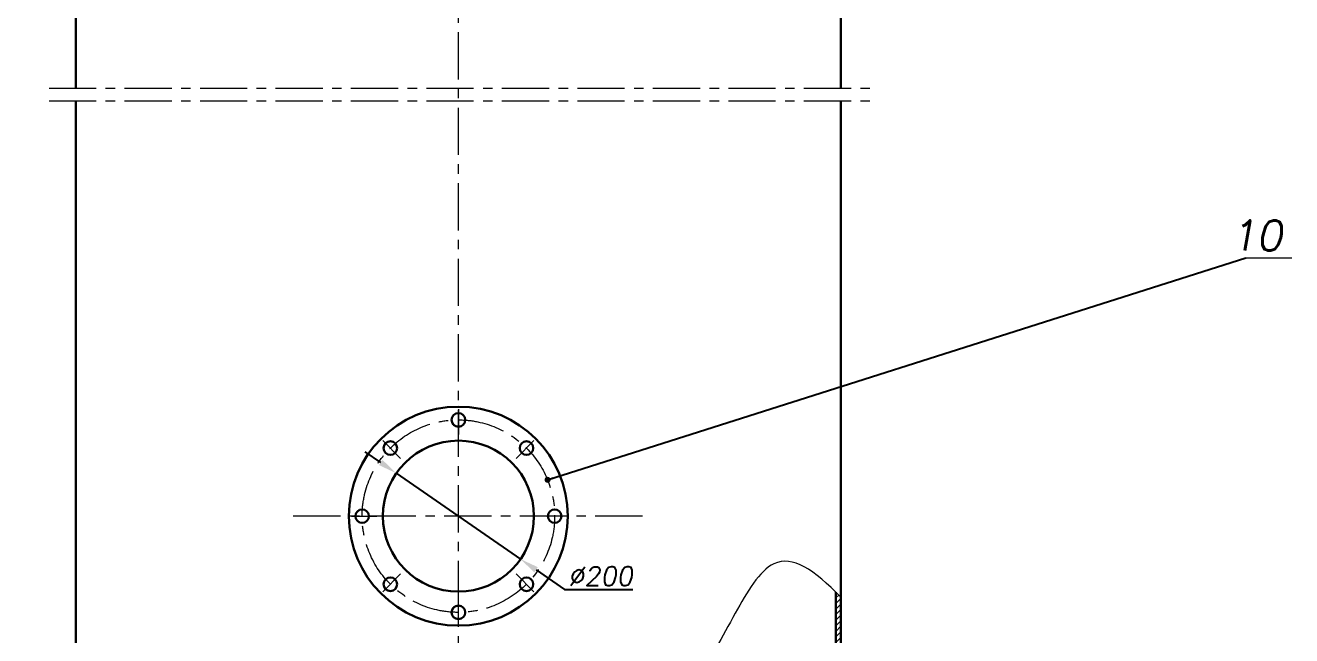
# Model space of a CAD drawing. Extents: x -45808 to 5458, y -9631 to 5897.
# Drawn here: x -44863 to -43186, y -6295 to -5486 of the extents above; entities that cross this region are included whole.
import ezdxf

# ---------------------------------------------------------------- set-up
doc = ezdxf.new("R2010")
doc.units = 0
doc.header["$LTSCALE"] = 50
doc.header["$MEASUREMENT"] = 0
doc.linetypes.add('CENTER', pattern=[2, 1.25, -0.25, 0.25, -0.25])
doc.layers.get('DEFPOINTS').update_dxf_attribs({"linetype": 'CONTINUOUS'})
for name, color, linetype, lineweight in [('Dam', 2, 'CONTINUOUS', 30), ('kthuoc', 3, 'CONTINUOUS', 13), ('manh', 4, 'CONTINUOUS', 13), ('Net manh', 3, 'CONTINUOUS', 13), ('Tam', 1, 'CENTER', 13), ('Tam dut', 1, 'CENTER', 13)]:
    doc.layers.add(name, color=color, linetype=linetype, lineweight=lineweight)
doc.styles.add('chu2.5', font='txt.shx', dxfattribs={"oblique": 10, "height": 25})
doc.dimstyles.new('kichthuoc2.5', dxfattribs={"dimtxt": 25, "dimasz": 25, "dimexe": 4, "dimexo": 0, "dimgap": 5, "dimtad": 1, "dimtoh": 1, "dimdec": 0, "dimzin": 0, "dimdsep": 46, "dimtxsty": 'chu2.5', "dimcen": 5, "dimclrd": 256, "dimclre": 256, "dimclrt": 256, "dimadec": 0, "dimazin": 0, "dimtfac": 1, "dimtdec": 0, "dimtmove": 0, "dimatfit": 0, "dimfxl": 1, "dimtolj": 1, "dimtzin": 0, "dimarcsym": 0})

# ---------------------------------------------------------------- blocks, each defined once
blk = doc.blocks.new('*D43')
at = {"layer": 'DEFPOINTS', "color": 0}
for p in [(-44371.9, -6079.6), (-44207.3, -6193.3)]:
    blk.add_point(p, dxfattribs=at)
at = {"layer": 'kthuoc', "lineweight": -2}
for p, q in [((-44392.4, -6065.4), (-44413, -6051.2)), ((-44371.9, -6079.6), (-44207.3, -6193.3)), ((-44186.7, -6207.5), (-44149.2, -6233.4)), ((-44149.2, -6233.4), (-44058.6, -6233.4))]:
    blk.add_line(p, q, dxfattribs=at)
at = {"layer": 'kthuoc'}
for points in [[(-44390.1, -6062), (-44394.8, -6068.8), (-44371.9, -6079.6)], [(-44184.4, -6204), (-44189.1, -6210.9), (-44207.3, -6193.3)]]:
    blk.add_solid(points, dxfattribs=at)
at = {"layer": 'kthuoc', "insert": (-44101.4, -6215.9), "char_height": 25, "attachment_point": 5, "style": 'chu2.5'}
blk.add_mtext('\\A1;∅200', dxfattribs=at)
blk = doc.blocks.new('*D4')
at = {"layer": 'DEFPOINTS', "color": 0}
for p in [(-45168.8, -2286.9), (-44762.6, -2286.9), (-44999.5, -7319.9)]:
    blk.add_point(p, dxfattribs=at)
at = {"layer": 'kthuoc', "lineweight": -2}
for p, q in [((-44762.6, -2286.9), (-45172.8, -2286.9)), ((-45168.8, -7294.9), (-45168.8, -2311.9)), ((-44999.5, -7319.9), (-45172.8, -7319.9))]:
    blk.add_line(p, q, dxfattribs=at)
at = {"layer": 'kthuoc'}
for points in [[(-45172.9, -2311.9), (-45164.6, -2311.9), (-45168.8, -2286.9)], [(-45172.9, -7294.9), (-45164.6, -7294.9), (-45168.8, -7319.9)]]:
    blk.add_solid(points, dxfattribs=at)
at = {"layer": 'kthuoc', "insert": (-45186.3, -4803.4), "char_height": 25, "attachment_point": 5, "rotation": 90, "style": 'chu2.5'}
blk.add_mtext('\\A1;7400', dxfattribs=at)
blk = doc.blocks.new('*D3')
at = {"layer": 'DEFPOINTS', "color": 0}
for p in [(-44759.6, -4635.8), (-45079.2, -7319.9), (-44896.7, -7319.9)]:
    blk.add_point(p, dxfattribs=at)
at = {"layer": 'kthuoc', "lineweight": -2}
for p, q in [((-44759.6, -4635.8), (-45083.2, -4635.8)), ((-45079.2, -4660.8), (-45079.2, -7294.9)), ((-44896.7, -7319.9), (-45083.2, -7319.9))]:
    blk.add_line(p, q, dxfattribs=at)
at = {"layer": 'kthuoc'}
for points in [[(-45083.4, -4660.8), (-45075.1, -4660.8), (-45079.2, -4635.8)], [(-45083.4, -7294.9), (-45075.1, -7294.9), (-45079.2, -7319.9)]]:
    blk.add_solid(points, dxfattribs=at)
at = {"layer": 'kthuoc', "insert": (-45096.7, -5977.9), "char_height": 25, "attachment_point": 5, "rotation": 90, "style": 'chu2.5'}
blk.add_mtext('\\A1;3400', dxfattribs=at)

msp = doc.modelspace()

# ---------------------------------------------------------------- hatches: boundary and pattern name
at = {"layer": 'Net manh'}
h = msp.add_hatch(dxfattribs=at)
h.set_pattern_fill('ANSI31', color=256, scale=41.666667, style=0)
h.set_pattern_definition([(45, (-39927.7703, -9041.5555), (-3.682848, 3.682848), [])])
edge = h.paths.add_edge_path()
edge.add_spline(control_points=[(-43782.9, -6243.7), (-43785.2, -6241.4), (-43787.4, -6239.2), (-43789.6, -6237)], knot_values=[0, 0, 0, 0, 9.812928, 9.812928, 9.812928, 9.812928], degree=3, periodic=0)
edge.add_line((-43789.6, -6237), (-43789.6, -6377.6))
edge.add_line((-43789.6, -6377.6), (-43782.9, -6377.6))
edge.add_line((-43782.9, -6377.6), (-43782.9, -6243.7))

# ---------------------------------------------------------------- linework, layer by layer
at = {"layer": 'Dam', "color": 2}
for p, q in [((-43782.9, -5325.8), (-43782.9, -5569.7)), ((-44796.3, -5363.7), (-44796.3, -5569.7)), ((-44796.3, -5586.4), (-44796.3, -6655)), ((-43782.9, -5586.4), (-43782.9, -6952.4)), ((-43782.9, -5867.3), (-43782.9, -6054.2)), ((-43789.6, -6237), (-43789.6, -6952.4))]:
    msp.add_line(p, q, dxfattribs=at)
at = {"layer": 'Dam'}
for centre, radius in [((-44289.6, -6136.4), 145), ((-44289.6, -6008.9), 9), ((-44289.6, -6136.4), 100), ((-44379.7, -6046.3), 9), ((-44199.4, -6046.3), 9), ((-44417.1, -6136.4), 9), ((-44162.1, -6136.4), 9), ((-44379.7, -6226.6), 9), ((-44199.4, -6226.6), 9), ((-44289.6, -6263.9), 9)]:
    msp.add_circle(centre, radius, dxfattribs=at)
at = {"layer": 'kthuoc'}
msp.add_line((-43246.5, -5794.3), (-43185.8, -5794.3), dxfattribs=at)
at = {"layer": 'Net manh'}
msp.add_open_spline([(-43782.9, -6243.7), (-43818.5, -6207.1), (-43870.6, -6172.9), (-43926.3, -6270.2), (-43972.7, -6356.6), (-43998.6, -6391.8), (-44067.7, -6389.4), (-44437.5, -6351.2), (-44654.7, -6392.5), (-44795, -6510), (-44796.3, -6511.1)], degree=3, knots=[0, 0, 0, 0, 155.172615, 279.889505, 423.667748, 562.531321, 730.622897, 1042.157304, 2029.646101, 2038.552275, 2038.552275, 2038.552275, 2038.552275], dxfattribs=at)
at = {"layer": 'Tam'}
for p, q in [((-44289.6, -5994.9), (-44289.6, -6028.2)), ((-44389.7, -6036.3), (-44366.1, -6059.9)), ((-44189.5, -6036.3), (-44213.1, -6059.9)), ((-44045.8, -6136.4), (-44509.6, -6136.4)), ((-44431.1, -6136.4), (-44397.8, -6136.4)), ((-44148.1, -6136.4), (-44181.3, -6136.4)), ((-44389.7, -6236.5), (-44366.1, -6213)), ((-44189.5, -6236.5), (-44213.1, -6213)), ((-44289.6, -6278), (-44289.6, -6244.7))]:
    msp.add_line(p, q, dxfattribs=at)
msp.add_circle((-44289.6, -6136.4), 127.5, dxfattribs=at)
at = {"layer": 'Tam dut'}
for p, q in [((-44289.6, -8457.9), (-44289.6, -1887.1)), ((-44831.9, -5569.7), (-43743.2, -5569.7)), ((-44831.9, -5586.4), (-43743.2, -5586.4))]:
    msp.add_line(p, q, dxfattribs=at)

# ---------------------------------------------------------------- texts
at = {"layer": 'manh', "insert": (-43198.2, -5784.7), "char_height": 40, "attachment_point": 9, "style": 'chu2.5'}
msp.add_mtext('10', dxfattribs=at)

# ---------------------------------------------------------------- dimensions: what is measured, and where the dimension line sits
at = {"layer": 'kthuoc'}
for base, p1, p2, text, picture, middle in [((-45168.8, -2286.9), (-44999.5, -7319.9), (-44762.6, -2286.9), '7400', '*D4', (-45186.3, -4803.4)), ((-45079.2, -7319.9), (-44759.6, -4635.8), (-44896.7, -7319.9), '3400', '*D3', (-45096.7, -5977.9))]:
    dim = msp.add_linear_dim(base=base, p1=p1, p2=p2, angle=90, text=text, dimstyle='kichthuoc2.5', dxfattribs=at)
    dim.commit()
    dim.dimension.update_dxf_attribs({"geometry": picture, "text_midpoint": middle})
dim = msp.add_diameter_dim_2p(p1=(-44371.9, -6079.6), p2=(-44207.3, -6193.3), dimstyle='kichthuoc2.5', dxfattribs=at)
dim.commit()
dim.dimension.update_dxf_attribs({"geometry": '*D43', "text_midpoint": (-44101.4, -6233.4), "dimtype": 163})

# ---------------------------------------------------------------- leaders
msp.add_leader([(-44171.5, -6088.3), (-43246.5, -5794.3)], dimstyle='kichthuoc2.5', override={"dimasz": 8, "dimtad": 0, "dimldrblk": 'Dot'}, dxfattribs=at)

doc.saveas('drawing.dxf')
